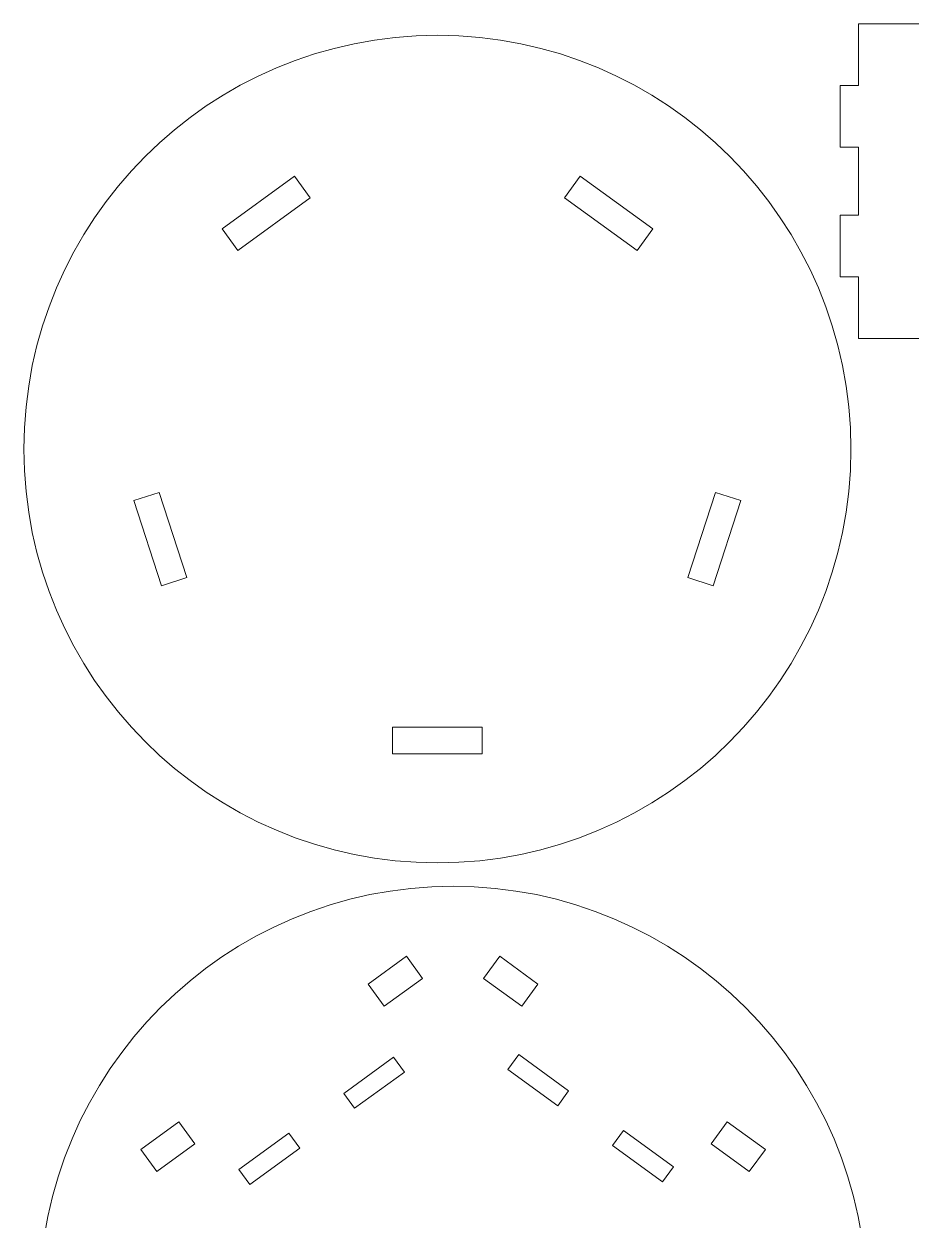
# Model space of a CAD drawing. Header units: centimetres. Extents: x -23 to 23, y -30.7 to 30.7.
# Drawn here: x -23.04 to -0.48, y 0.25 to 30.65 of the extents above; entities that cross this region are included whole.
import ezdxf

# ---------------------------------------------------------------- set-up
doc = ezdxf.new("R2010")
doc.units = ezdxf.units.CM
doc.header["$MEASUREMENT"] = 0
doc.layers.add('layer 1', color=7, linetype='Continuous')

msp = doc.modelspace()

# ---------------------------------------------------------------- linework, layer by layer
at = {"layer": 'layer 1', "color": 1, "lineweight": 9}
for points, knots in [([(-1.81384, 27.51841), (-1.81384, 27.51841), (-1.81384, 25.79337), (-1.81384, 25.79337), (-1.81384, 25.79337), (-1.81384, 25.79337), (-2.2843, 25.79337), (-2.2843, 25.79337), (-2.2843, 25.79337), (-2.2843, 25.79337), (-2.2843, 24.22515), (-2.2843, 24.22515), (-2.2843, 24.22515), (-2.2843, 24.22515), (-1.81384, 24.22515), (-1.81384, 24.22515), (-1.81384, 24.22515), (-1.81384, 24.22515), (-1.81384, 22.65693), (-1.81384, 22.65693), (-1.81384, 22.65693), (-1.81384, 22.65693), (2.10671, 22.65693), (2.10671, 22.65693), (2.10671, 22.65693), (2.10671, 22.65693), (2.10671, 24.22515), (2.10671, 24.22515), (2.10671, 24.22515), (2.10671, 24.22515), (2.57717, 24.22515), (2.57717, 24.22515), (2.57717, 24.22515), (2.57717, 24.22515), (2.57717, 25.79337), (2.57717, 25.79337), (2.57717, 25.79337), (2.57717, 25.79337), (2.10671, 25.79337), (2.10671, 25.79337), (2.10671, 25.79337), (2.10671, 25.79337), (2.10671, 27.51841), (2.10671, 27.51841), (2.10671, 27.51841), (2.10671, 27.51841), (2.57717, 27.51841), (2.57717, 27.51841), (2.57717, 27.51841), (2.57717, 27.51841), (2.57717, 29.08663), (2.57717, 29.08663), (2.57717, 29.08663), (2.57717, 29.08663), (2.10671, 29.08663), (2.10671, 29.08663), (2.10671, 29.08663), (2.10671, 29.08663), (2.10671, 30.65484), (2.10671, 30.65484), (2.10671, 30.65484), (2.10671, 30.65484), (-1.81384, 30.65484), (-1.81384, 30.65484), (-1.81384, 30.65484), (-1.81384, 30.65484), (-1.81384, 29.08663), (-1.81384, 29.08663), (-1.81384, 29.08663), (-1.81384, 29.08663), (-2.2843, 29.08663), (-2.2843, 29.08663), (-2.2843, 29.08663), (-2.2843, 29.08663), (-2.2843, 27.51841), (-2.2843, 27.51841), (-2.2843, 27.51841), (-2.2843, 27.51841), (-1.81384, 27.51841), (-1.81384, 27.51841)], [0, 0, 0, 0, 0.04761905, 0.04761905, 0.04761905, 0.04761905, 0.0952381, 0.0952381, 0.0952381, 0.0952381, 0.14285714, 0.14285714, 0.14285714, 0.14285714, 0.19047619, 0.19047619, 0.19047619, 0.19047619, 0.23809524, 0.23809524, 0.23809524, 0.23809524, 0.28571429, 0.28571429, 0.28571429, 0.28571429, 0.33333333, 0.33333333, 0.33333333, 0.33333333, 0.38095238, 0.38095238, 0.38095238, 0.38095238, 0.42857143, 0.42857143, 0.42857143, 0.42857143, 0.47619048, 0.47619048, 0.47619048, 0.47619048, 0.52380952, 0.52380952, 0.52380952, 0.52380952, 0.57142857, 0.57142857, 0.57142857, 0.57142857, 0.61904762, 0.61904762, 0.61904762, 0.61904762, 0.66666667, 0.66666667, 0.66666667, 0.66666667, 0.71428571, 0.71428571, 0.71428571, 0.71428571, 0.76190476, 0.76190476, 0.76190476, 0.76190476, 0.80952381, 0.80952381, 0.80952381, 0.80952381, 0.85714286, 0.85714286, 0.85714286, 0.85714286, 0.9047619, 0.9047619, 0.9047619, 0.9047619, 1, 1, 1, 1]), ([(-2.01068, 19.84749), (-2.01067, 19.847), (-2.01067, 19.84957), (-2.01067, 19.84957), (-2.01067, 19.84957), (-2.01067, 25.65631), (-6.71973, 30.36537), (-12.52646, 30.36537), (-12.52646, 30.36537), (-18.33319, 30.36537), (-23.04225, 25.65631), (-23.04225, 19.84957), (-23.04225, 19.84957), (-23.04225, 19.84957), (-23.04225, 19.847), (-23.04225, 19.847), (-23.04225, 19.847), (-23.04225, 19.84796), (-23.04225, 19.84539), (-23.04225, 19.84539), (-23.04225, 19.84539), (-23.04225, 14.03867), (-18.33319, 9.32961), (-12.52646, 9.32961), (-12.52646, 9.32961), (-6.71973, 9.32961), (-2.01067, 14.03867), (-2.01067, 19.84539), (-2.01067, 19.84539), (-2.01067, 19.84539), (-2.01067, 19.84796), (-2.01067, 19.84796), (-2.01067, 19.84796), (-2.01067, 19.84796), (-2.01068, 19.84749), (-2.01068, 19.84749)], [0, 0, 0, 0, 0.1, 0.1, 0.1, 0.1, 0.2, 0.2, 0.2, 0.2, 0.3, 0.3, 0.3, 0.3, 0.4, 0.4, 0.4, 0.4, 0.5, 0.5, 0.5, 0.5, 0.6, 0.6, 0.6, 0.6, 0.7, 0.7, 0.7, 0.7, 0.8, 0.8, 0.8, 0.8, 1, 1, 1, 1]), ([(-1.61388, -1.78349), (-1.61386, -1.78383), (-1.61386, -1.78126), (-1.61386, -1.78126), (-1.61386, -1.78126), (-1.61386, 4.02546), (-6.32292, 8.73452), (-12.12965, 8.73452), (-12.12965, 8.73452), (-17.93639, 8.73452), (-22.64545, 4.02546), (-22.64545, -1.78126), (-22.64545, -1.78126), (-22.64545, -1.78126), (-22.64545, -1.78383), (-22.64545, -1.78383), (-22.64545, -1.78383), (-22.64545, -1.78306), (-22.64545, -1.78563), (-22.64545, -1.78563), (-22.64545, -1.78563), (-22.64545, -7.59237), (-17.93639, -12.30143), (-12.12965, -12.30143), (-12.12965, -12.30143), (-6.32292, -12.30143), (-1.61386, -7.59237), (-1.61386, -1.78563), (-1.61386, -1.78563), (-1.61386, -1.78563), (-1.61386, -1.78306), (-1.61386, -1.78306), (-1.61386, -1.78306), (-1.61386, -1.78306), (-1.61388, -1.78349), (-1.61388, -1.78349)], [0, 0, 0, 0, 0.1, 0.1, 0.1, 0.1, 0.2, 0.2, 0.2, 0.2, 0.3, 0.3, 0.3, 0.3, 0.4, 0.4, 0.4, 0.4, 0.5, 0.5, 0.5, 0.5, 0.6, 0.6, 0.6, 0.6, 0.7, 0.7, 0.7, 0.7, 0.8, 0.8, 0.8, 0.8, 1, 1, 1, 1]), ([(-14.63319, 3.08928), (-14.63319, 3.08928), (-14.90971, 3.46989), (-14.90971, 3.46989), (-14.90971, 3.46989), (-14.90971, 3.46989), (-13.64099, 4.39167), (-13.64099, 4.39167), (-13.64099, 4.39167), (-13.64099, 4.39167), (-13.36447, 4.01105), (-13.36447, 4.01105), (-13.36447, 4.01105), (-13.36447, 4.01105), (-14.63319, 3.08928), (-14.63319, 3.08928)], [0, 0, 0, 0, 0.2, 0.2, 0.2, 0.2, 0.4, 0.4, 0.4, 0.4, 0.6, 0.6, 0.6, 0.6, 1, 1, 1, 1]), ([(-9.46633, 3.15612), (-9.46633, 3.15612), (-10.73504, 4.07788), (-10.73504, 4.07788), (-10.73504, 4.07788), (-10.73504, 4.07788), (-10.4585, 4.45851), (-10.4585, 4.45851), (-10.4585, 4.45851), (-10.4585, 4.45851), (-9.18978, 3.53672), (-9.18978, 3.53672), (-9.18978, 3.53672), (-9.18978, 3.53672), (-9.46633, 3.15612), (-9.46633, 3.15612)], [0, 0, 0, 0, 0.2, 0.2, 0.2, 0.2, 0.4, 0.4, 0.4, 0.4, 0.6, 0.6, 0.6, 0.6, 1, 1, 1, 1]), ([(-17.29748, 1.15355), (-17.29748, 1.15355), (-17.57402, 1.53416), (-17.57402, 1.53416), (-17.57402, 1.53416), (-17.57402, 1.53416), (-16.3053, 2.45594), (-16.3053, 2.45594), (-16.3053, 2.45594), (-16.3053, 2.45594), (-16.02876, 2.07532), (-16.02876, 2.07532), (-16.02876, 2.07532), (-16.02876, 2.07532), (-17.29748, 1.15355), (-17.29748, 1.15355)], [0, 0, 0, 0, 0.2, 0.2, 0.2, 0.2, 0.4, 0.4, 0.4, 0.4, 0.6, 0.6, 0.6, 0.6, 1, 1, 1, 1]), ([(-6.80203, 1.22039), (-6.80203, 1.22039), (-8.07075, 2.14217), (-8.07075, 2.14217), (-8.07075, 2.14217), (-8.07075, 2.14217), (-7.79421, 2.52278), (-7.79421, 2.52278), (-7.79421, 2.52278), (-7.79421, 2.52278), (-6.5255, 1.60101), (-6.5255, 1.60101), (-6.5255, 1.60101), (-6.5255, 1.60101), (-6.80203, 1.22039), (-6.80203, 1.22039)], [0, 0, 0, 0, 0.2, 0.2, 0.2, 0.2, 0.4, 0.4, 0.4, 0.4, 0.6, 0.6, 0.6, 0.6, 1, 1, 1, 1])]:
    msp.add_open_spline(points, degree=3, knots=knots, dxfattribs=at)
for points in [[(-16.15875, 26.78516), (-16.15875, 26.78516), (-18.00218, 25.44584), (-18.00218, 25.44584)], [(-16.15875, 26.78516), (-16.15875, 26.78516), (-15.7598, 26.23606), (-15.7598, 26.23606)], [(-8.8942, 26.78516), (-8.8942, 26.78516), (-9.29316, 26.23606), (-9.29316, 26.23606)], [(-7.05078, 25.44584), (-7.05078, 25.44584), (-8.8942, 26.78516), (-8.8942, 26.78516)], [(-15.75981, 26.23606), (-15.75981, 26.23606), (-17.60324, 24.89674), (-17.60324, 24.89674)], [(-7.44973, 24.89674), (-7.44973, 24.89674), (-9.29316, 26.23606), (-9.29316, 26.23606)], [(-18.00218, 25.44584), (-18.00218, 25.44584), (-17.60322, 24.89674), (-17.60322, 24.89674)], [(-7.05078, 25.44584), (-7.05078, 25.44584), (-7.44973, 24.89674), (-7.44973, 24.89674)], [(-20.24705, 18.53685), (-20.24705, 18.53685), (-19.60154, 18.74658), (-19.60154, 18.74658)], [(-19.60154, 18.74658), (-19.60154, 18.74658), (-18.89742, 16.57951), (-18.89742, 16.57951)], [(-6.15554, 16.57951), (-6.15554, 16.57951), (-5.45141, 18.74658), (-5.45141, 18.74658)], [(-4.8059, 18.53685), (-4.8059, 18.53685), (-5.45141, 18.74658), (-5.45141, 18.74658)], [(-20.24705, 18.53685), (-20.24705, 18.53685), (-19.54292, 16.36978), (-19.54292, 16.36978)], [(-5.51003, 16.36978), (-5.51003, 16.36978), (-4.8059, 18.53685), (-4.8059, 18.53685)], [(-19.54292, 16.36978), (-19.54292, 16.36978), (-18.89741, 16.57951), (-18.89741, 16.57951)], [(-5.51003, 16.36978), (-5.51003, 16.36978), (-6.15554, 16.57951), (-6.15554, 16.57951)], [(-13.66577, 12.77851), (-13.66577, 12.77851), (-11.38718, 12.77851), (-11.38718, 12.77851)], [(-13.66577, 12.09977), (-13.66577, 12.09977), (-13.66577, 12.7785), (-13.66577, 12.7785)], [(-11.38718, 12.09977), (-11.38718, 12.09977), (-11.38718, 12.7785), (-11.38718, 12.7785)], [(-13.66577, 12.09977), (-13.66577, 12.09977), (-11.38718, 12.09977), (-11.38718, 12.09977)], [(-13.31618, 6.95363), (-13.31618, 6.95363), (-14.28693, 6.24834), (-14.28693, 6.24834)], [(-13.31618, 6.95363), (-13.31618, 6.95363), (-12.90655, 6.38983), (-12.90655, 6.38983)], [(-10.94316, 6.95363), (-10.94316, 6.95363), (-11.35279, 6.38983), (-11.35279, 6.38983)], [(-9.97241, 6.24834), (-9.97241, 6.24834), (-10.94316, 6.95363), (-10.94316, 6.95363)], [(-12.90655, 6.38981), (-12.90655, 6.38981), (-13.87729, 5.68454), (-13.87729, 5.68454)], [(-10.38205, 5.68454), (-10.38205, 5.68454), (-11.35279, 6.38981), (-11.35279, 6.38981)], [(-14.28691, 6.24834), (-14.28691, 6.24834), (-13.87728, 5.68454), (-13.87728, 5.68454)], [(-9.97241, 6.24834), (-9.97241, 6.24834), (-10.38205, 5.68454), (-10.38205, 5.68454)], [(-19.10176, 2.75015), (-19.10176, 2.75015), (-20.0725, 2.04488), (-20.0725, 2.04488)], [(-19.10176, 2.75015), (-19.10176, 2.75015), (-18.69213, 2.18635), (-18.69213, 2.18635)], [(-5.15758, 2.75015), (-5.15758, 2.75015), (-5.56721, 2.18635), (-5.56721, 2.18635)], [(-4.18683, 2.04488), (-4.18683, 2.04488), (-5.15758, 2.75015), (-5.15758, 2.75015)], [(-18.69213, 2.18635), (-18.69213, 2.18635), (-19.66287, 1.48107), (-19.66287, 1.48107)], [(-4.59647, 1.48107), (-4.59647, 1.48107), (-5.56721, 2.18635), (-5.56721, 2.18635)], [(-20.07249, 2.04488), (-20.07249, 2.04488), (-19.66286, 1.48107), (-19.66286, 1.48107)], [(-4.18683, 2.04488), (-4.18683, 2.04488), (-4.59647, 1.48107), (-4.59647, 1.48107)]]:
    msp.add_open_spline(points, degree=3, dxfattribs=at)

doc.saveas('drawing.dxf')
